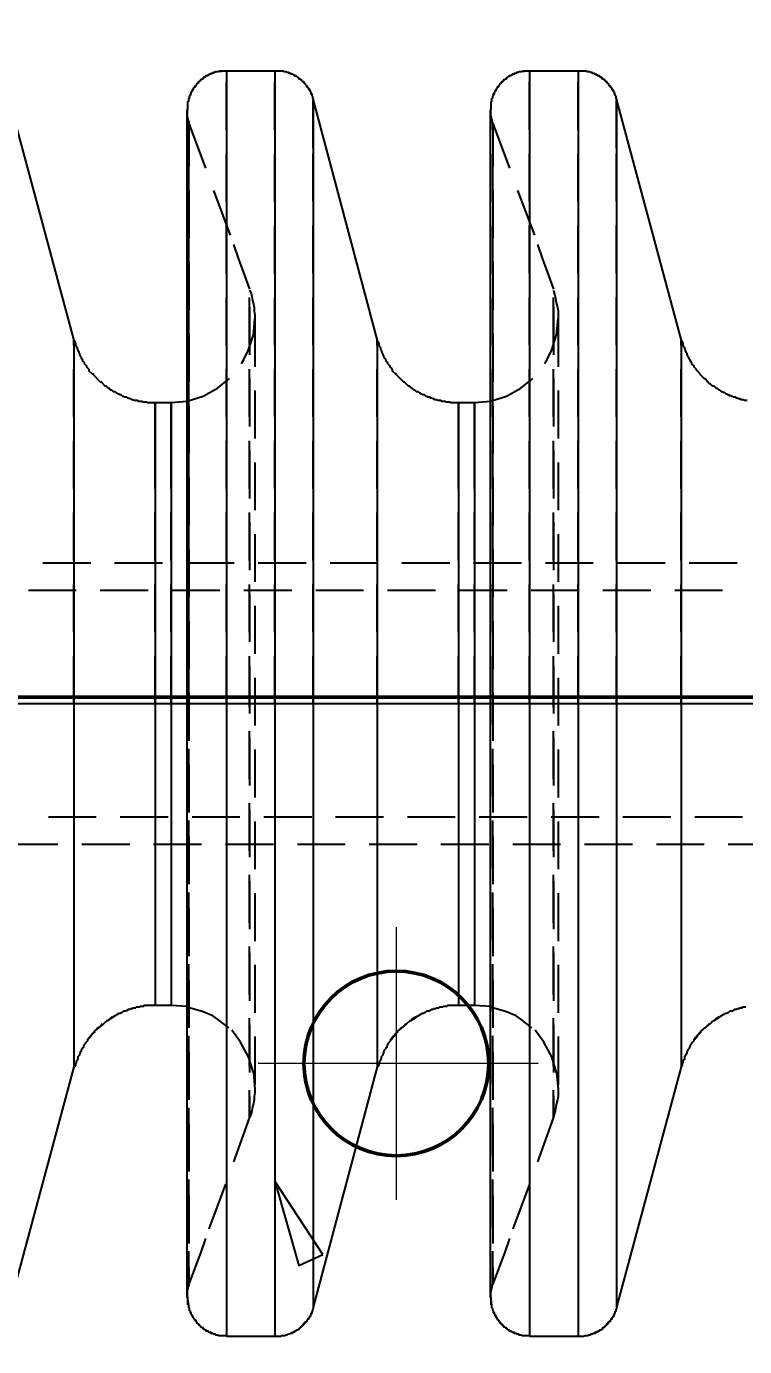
# Model space of a CAD drawing. Header units: inches. Extents: x 198356 to 209798, y -190593 to -183267.
# Drawn here: x 203910.9 to 203965.4, y -184401.5 to -184301.5 of the extents above; entities that cross this region are included whole.
import ezdxf

# ---------------------------------------------------------------- set-up
doc = ezdxf.new("R2010")
doc.units = ezdxf.units.IN
doc.header["$LTSCALE"] = 13
doc.linetypes.add('CENTERX2', pattern=[101.6, 63.5, -12.7, 12.7, -12.7])
doc.linetypes.add('点画线', pattern=[18, 12, -2, 2, -2])
doc.layers.add('1', color=4, linetype='Continuous')
for name, color, linetype, lineweight in [('2细实线', 3, 'Continuous', 20), ('中心线层', 1, '点画线', 18), ('标注、文本', 3, 'Continuous', 25), ('粗实线层', 7, 'Continuous', 35)]:
    doc.layers.add(name, color=color, linetype=linetype, lineweight=lineweight)
doc.styles.get("Standard").update_dxf_attribs({"font": 'gbenor.shx', "bigfont": 'gbcbig.shx'})
doc.dimstyles.new('英寸 1-10', dxfattribs={"dimscale": 14, "dimtxt": 3.5, "dimasz": 2, "dimexe": 1.5, "dimexo": 0.5, "dimgap": 0.5, "dimtad": 1, "dimtoh": 1, "dimdec": 0, "dimdsep": 46, "dimtxsty": 'Standard', "dimcen": 2.5, "dimclrd": 3, "dimclre": 3, "dimclrt": 3, "dimadec": 0, "dimazin": 2, "dimtfac": 1, "dimtdec": 0, "dimtmove": 0, "dimatfit": 2, "dimfxl": 1, "dimarcsym": 0})

# ---------------------------------------------------------------- blocks, each defined once
blk = doc.blocks.new('*D101')
at = {"layer": '2细实线', "color": 3, "linetype": 'ByBlock', "lineweight": -2}
for p, q in [((204482.46, -183812.81), (204702.34, -183812.81)), ((204681.34, -183854.81), (204681.34, -185990.8)), ((204332.46, -186032.8), (204702.34, -186032.8)), ((201100.83, -188826.91), (201100.83, -188994.78)), ((199830.83, -188846.49), (199830.83, -188994.78)), ((201072.83, -188973.78), (199858.83, -188973.78))]:
    blk.add_line(p, q, dxfattribs=at)
at = {"layer": '2细实线', "color": 3, "linetype": 'ByBlock'}
for points in [[(204674.34, -183854.81), (204688.34, -183854.81), (204681.34, -183812.81)], [(204674.34, -185990.8), (204688.34, -185990.8), (204681.34, -186032.8)], [(199858.83, -188969.12), (199858.83, -188978.45), (199830.83, -188973.78)], [(201072.83, -188969.12), (201072.83, -188978.45), (201100.83, -188973.78)]]:
    blk.add_solid(points, dxfattribs=at)
at = {"layer": 'Defpoints', "color": 0, "linetype": 'ByBlock'}
for p in [(204475.46, -183812.81), (204325.46, -186032.8), (204681.34, -186032.8), (201100.83, -188819.91), (199830.83, -188839.49), (199830.83, -188973.78)]:
    blk.add_point(p, dxfattribs=at)
at = {"layer": '2细实线', "color": 3, "linetype": 'ByBlock', "insert": (204636.06, -185152.31), "char_height": 73.5, "attachment_point": 5, "rotation": 90}
blk.add_mtext('2220 [87]', dxfattribs=at)
at = {"layer": '2细实线', "color": 3, "linetype": 'ByBlock', "insert": (200465.83, -188941.26), "char_height": 49, "attachment_point": 5}
blk.add_mtext('1270 [50]', dxfattribs=at)
blk = doc.blocks.new('A$C1E121E43')
at = {"layer": '1', "ltscale": 5}
for p, q in [((240.26, 121.31), (243.94, 121.31)), ((263.24, 121.31), (266.92, 121.31)), ((223.81, 119.07), (228.71, 100.87)), ((246.85, 119.07), (251.69, 100.87)), ((269.83, 119.07), (274.73, 100.87)), ((237.41, 117.32), (238.68, 113.93)), ((260.45, 117.32), (261.72, 113.93)), ((239.29, 112.24), (240.56, 108.85)), ((262.33, 112.24), (263.6, 108.85)), ((234.87, 96.15), (236.08, 96.15)), ((236.08, 96.15), (237.29, 96.27)), ((257.85, 96.15), (259.06, 96.15)), ((259.06, 96.15), (260.27, 96.27)), ((226.35, 84), (229.98, 84)), ((231.79, 84), (235.42, 84)), ((237.23, 84), (240.86, 84)), ((242.67, 84), (246.3, 84)), ((248.12, 84), (251.75, 84)), ((253.56, 84), (257.19, 84)), ((259, 84), (262.63, 84)), ((264.45, 84), (268.07, 84)), ((269.89, 84), (273.52, 84)), ((275.33, 84), (278.96, 84)), ((225.26, 81.94), (228.89, 81.94)), ((230.7, 81.94), (234.33, 81.94)), ((236.14, 81.94), (239.77, 81.94)), ((241.59, 81.94), (245.21, 81.94)), ((247.03, 81.94), (250.66, 81.94)), ((252.47, 81.94), (256.1, 81.94)), ((257.91, 81.94), (261.54, 81.94)), ((263.36, 81.94), (266.98, 81.94)), ((268.8, 81.94), (272.43, 81.94)), ((274.24, 81.94), (277.87, 81.94)), ((237.41, 73.29), (237.41, 76.92)), ((240.26, 73.29), (240.26, 76.92)), ((243.94, 73.29), (243.94, 76.92)), ((246.85, 73.29), (246.85, 76.92)), ((260.45, 73.29), (260.45, 76.92)), ((263.24, 73.29), (263.24, 76.92)), ((266.92, 73.29), (266.92, 76.92)), ((269.83, 73.29), (269.83, 76.92)), ((237.41, 71.72), (237.41, 73.29)), ((242.01, 73.05), (242.01, 73.29)), ((260.45, 71.72), (260.45, 73.29)), ((265.05, 73.05), (265.05, 73.29)), ((230.4, 64.71), (226.77, 64.71)), ((235.84, 64.71), (232.21, 64.71)), ((241.28, 64.71), (237.66, 64.71)), ((246.73, 64.71), (243.1, 64.71)), ((252.17, 64.71), (248.54, 64.71)), ((257.61, 64.71), (253.98, 64.71)), ((263.05, 64.71), (259.43, 64.71)), ((268.5, 64.71), (264.87, 64.71)), ((273.94, 64.71), (270.31, 64.71)), ((279.38, 64.71), (275.75, 64.71)), ((227.5, 62.65), (223.87, 62.65)), ((232.94, 62.65), (229.31, 62.65)), ((238.38, 62.65), (234.75, 62.65)), ((243.82, 62.65), (240.2, 62.65)), ((249.27, 62.65), (245.64, 62.65)), ((254.71, 62.65), (251.08, 62.65)), ((260.15, 62.65), (256.52, 62.65)), ((265.59, 62.65), (261.97, 62.65)), ((271.04, 62.65), (267.41, 62.65)), ((276.48, 62.65), (272.85, 62.65)), ((281.92, 62.65), (278.29, 62.65)), ((236.08, 50.43), (234.87, 50.43)), ((237.29, 50.37), (236.08, 50.43)), ((259.06, 50.43), (257.85, 50.43)), ((260.27, 50.37), (259.06, 50.43)), ((228.71, 45.78), (223.81, 27.58)), ((251.69, 45.78), (246.85, 27.58)), ((274.73, 45.78), (269.83, 27.58)), ((242.01, 41.97), (240.8, 38.58)), ((265.05, 41.97), (263.84, 38.58)), ((240.2, 36.89), (238.93, 33.5)), ((263.24, 36.89), (261.97, 33.5)), ((243.94, 25.34), (240.26, 25.34)), ((266.92, 25.34), (263.24, 25.34))]:
    blk.add_line(p, q, dxfattribs=at)
at = {"layer": '1', "color": 1, "linetype": 'CENTERX2', "lineweight": -3, "ltscale": 0.1}
blk.add_line((429.62, 73.32), (0, 73.32), dxfattribs=at)
at = {"layer": '1', "ltscale": 5}
for points in [[(237.29, 118.35), (237.35, 118.41), (237.35, 118.89), (237.35, 118.95), (237.41, 119.01), (237.41, 119.19), (237.47, 119.25), (237.47, 119.37), (237.53, 119.43), (237.53, 119.55), (237.6, 119.55), (237.6, 119.68), (237.66, 119.74), (237.66, 119.8), (237.72, 119.8), (237.72, 119.92), (237.78, 119.92), (237.78, 119.98), (237.84, 120.04), (237.84, 120.1), (237.9, 120.1), (237.9, 120.16), (237.96, 120.16), (237.96, 120.22), (238.02, 120.28), (238.02, 120.34), (238.08, 120.34), (238.14, 120.4), (238.14, 120.46), (238.2, 120.46), (238.2, 120.52), (238.26, 120.52), (238.32, 120.58), (238.32, 120.64), (238.38, 120.64), (238.44, 120.7), (238.5, 120.7), (238.5, 120.76), (238.56, 120.76), (238.56, 120.82), (238.62, 120.82), (238.68, 120.89), (238.74, 120.89), (238.74, 120.95), (238.87, 120.95), (238.87, 121.01), (238.93, 121.01), (238.99, 121.07), (239.11, 121.07), (239.11, 121.13), (239.23, 121.13), (239.29, 121.19), (239.41, 121.19), (239.47, 121.25), (239.65, 121.25), (240.14, 121.31), (240.26, 121.31)], [(240.26, 121.31), (240.26, 25.4), (240.26, 25.34)], [(243.94, 121.31), (244.49, 121.31), (244.55, 121.31), (244.61, 121.25), (244.79, 121.25), (244.85, 121.19), (244.97, 121.19), (245.03, 121.13), (245.15, 121.13), (245.15, 121.07), (245.28, 121.07), (245.34, 121.01), (245.4, 121.01), (245.4, 120.95), (245.52, 120.95), (245.52, 120.89), (245.58, 120.89), (245.64, 120.82), (245.7, 120.82), (245.7, 120.76), (245.76, 120.76), (245.76, 120.7), (245.82, 120.7), (245.88, 120.64), (245.94, 120.64), (245.94, 120.58), (246, 120.52), (246.06, 120.52), (246.06, 120.46), (246.12, 120.46), (246.12, 120.4), (246.18, 120.34), (246.24, 120.34), (246.24, 120.28), (246.3, 120.22), (246.3, 120.16), (246.36, 120.16), (246.36, 120.1), (246.42, 120.1), (246.42, 120.04), (246.48, 119.98), (246.48, 119.92), (246.55, 119.92), (246.55, 119.8), (246.61, 119.8), (246.61, 119.74), (246.67, 119.68), (246.67, 119.55), (246.73, 119.55), (246.73, 119.43), (246.79, 119.37), (246.79, 119.25), (246.85, 119.19), (246.85, 119.07)], [(243.94, 121.31), (243.94, 25.4), (243.94, 25.34)], [(260.27, 118.35), (260.33, 118.41), (260.33, 118.89), (260.33, 118.95), (260.39, 119.01), (260.39, 119.19), (260.45, 119.25), (260.45, 119.37), (260.51, 119.43), (260.51, 119.55), (260.57, 119.55), (260.57, 119.68), (260.64, 119.74), (260.64, 119.8), (260.7, 119.8), (260.7, 119.92), (260.76, 119.92), (260.76, 119.98), (260.82, 120.04), (260.82, 120.1), (260.88, 120.1), (260.88, 120.16), (260.94, 120.16), (260.94, 120.22), (261, 120.28), (261, 120.34), (261.06, 120.34), (261.12, 120.4), (261.12, 120.46), (261.18, 120.46), (261.18, 120.52), (261.24, 120.52), (261.3, 120.58), (261.3, 120.64), (261.36, 120.64), (261.42, 120.7), (261.48, 120.7), (261.48, 120.76), (261.54, 120.76), (261.54, 120.82), (261.6, 120.82), (261.66, 120.89), (261.72, 120.89), (261.72, 120.95), (261.84, 120.95), (261.84, 121.01), (261.91, 121.01), (261.97, 121.07), (262.09, 121.07), (262.09, 121.13), (262.21, 121.13), (262.27, 121.19), (262.39, 121.19), (262.45, 121.25), (262.63, 121.25), (263.11, 121.31), (263.24, 121.31)], [(263.24, 121.31), (263.24, 25.4), (263.24, 25.34)], [(266.92, 121.31), (267.47, 121.31), (267.53, 121.31), (267.59, 121.25), (267.77, 121.25), (267.83, 121.19), (267.95, 121.19), (268.01, 121.13), (268.13, 121.13), (268.13, 121.07), (268.25, 121.07), (268.32, 121.01), (268.38, 121.01), (268.38, 120.95), (268.5, 120.95), (268.5, 120.89), (268.56, 120.89), (268.62, 120.82), (268.68, 120.82), (268.68, 120.76), (268.74, 120.76), (268.74, 120.7), (268.8, 120.7), (268.86, 120.64), (268.92, 120.64), (268.92, 120.58), (268.98, 120.52), (269.04, 120.52), (269.04, 120.46), (269.1, 120.46), (269.1, 120.4), (269.16, 120.34), (269.22, 120.34), (269.22, 120.28), (269.28, 120.22), (269.28, 120.16), (269.34, 120.16), (269.34, 120.1), (269.4, 120.1), (269.4, 120.04), (269.46, 119.98), (269.46, 119.92), (269.52, 119.92), (269.52, 119.8), (269.59, 119.8), (269.59, 119.74), (269.65, 119.68), (269.65, 119.55), (269.71, 119.55), (269.71, 119.43), (269.77, 119.37), (269.77, 119.25), (269.83, 119.19), (269.83, 119.07)], [(266.92, 121.31), (266.92, 25.4), (266.92, 25.34)], [(240.26, 116.83), (240.26, 116.95), (240.26, 118.47), (240.26, 119.62), (240.26, 120.46)], [(243.94, 116.83), (243.94, 116.95), (243.94, 118.47), (243.94, 119.62), (243.94, 120.46)], [(263.24, 116.83), (263.24, 116.95), (263.24, 118.47), (263.24, 119.62), (263.24, 120.46)], [(266.92, 116.83), (266.92, 116.95), (266.92, 118.47), (266.92, 119.62), (266.92, 120.46)], [(237.29, 118.35), (237.29, 118.16), (237.29, 118.04), (237.29, 117.92), (237.29, 117.8), (237.35, 117.68), (237.35, 117.56), (237.41, 117.44), (237.41, 117.32)], [(240.26, 25.34), (240.26, 25.4), (239.77, 25.4), (239.71, 25.4), (239.65, 25.46), (239.47, 25.46), (239.41, 25.52), (239.29, 25.52), (239.23, 25.58), (239.11, 25.58), (239.11, 25.64), (238.99, 25.64), (238.93, 25.7), (238.87, 25.7), (238.87, 25.76), (238.74, 25.76), (238.74, 25.82), (238.68, 25.82), (238.62, 25.88), (238.56, 25.88), (238.56, 25.94), (238.5, 25.94), (238.5, 26), (238.44, 26), (238.38, 26.06), (238.32, 26.06), (238.32, 26.12), (238.26, 26.18), (238.2, 26.18), (238.2, 26.25), (238.14, 26.25), (238.14, 26.31), (238.08, 26.37), (238.02, 26.37), (238.02, 26.43), (237.96, 26.49), (237.96, 26.55), (237.9, 26.55), (237.9, 26.61), (237.84, 26.61), (237.84, 26.67), (237.78, 26.73), (237.78, 26.79), (237.72, 26.79), (237.72, 26.91), (237.66, 26.91), (237.66, 26.97), (237.6, 27.03), (237.6, 27.15), (237.53, 27.15), (237.53, 27.27), (237.47, 27.33), (237.47, 27.45), (237.41, 27.52), (237.41, 27.7), (237.35, 28.18), (237.35, 28.3), (237.29, 28.3), (237.29, 118.16), (237.29, 118.35)], [(246.85, 115.44), (246.85, 116.59), (246.85, 116.83), (246.85, 117.68), (246.85, 118.47), (246.85, 118.95), (246.85, 119.07)], [(246.85, 119.07), (246.85, 27.7), (246.85, 27.58)], [(260.27, 118.35), (260.27, 118.16), (260.27, 118.04), (260.27, 117.92), (260.33, 117.8), (260.33, 117.68), (260.39, 117.56), (260.39, 117.44), (260.45, 117.32)], [(263.24, 25.34), (263.24, 25.4), (262.75, 25.4), (262.69, 25.4), (262.63, 25.46), (262.45, 25.46), (262.39, 25.52), (262.27, 25.52), (262.21, 25.58), (262.09, 25.58), (262.09, 25.64), (261.97, 25.64), (261.91, 25.7), (261.84, 25.7), (261.84, 25.76), (261.72, 25.76), (261.72, 25.82), (261.66, 25.82), (261.6, 25.88), (261.54, 25.88), (261.54, 25.94), (261.48, 25.94), (261.48, 26), (261.42, 26), (261.36, 26.06), (261.3, 26.06), (261.3, 26.12), (261.24, 26.18), (261.18, 26.18), (261.18, 26.25), (261.12, 26.25), (261.12, 26.31), (261.06, 26.37), (261, 26.37), (261, 26.43), (260.94, 26.49), (260.94, 26.55), (260.88, 26.55), (260.88, 26.61), (260.82, 26.61), (260.82, 26.67), (260.76, 26.73), (260.76, 26.79), (260.7, 26.79), (260.7, 26.91), (260.64, 26.91), (260.64, 26.97), (260.57, 27.03), (260.57, 27.15), (260.51, 27.15), (260.51, 27.27), (260.45, 27.33), (260.45, 27.45), (260.39, 27.52), (260.39, 27.7), (260.33, 28.18), (260.33, 28.3), (260.27, 28.3), (260.27, 118.16), (260.27, 118.35)], [(269.83, 115.44), (269.83, 116.59), (269.83, 116.83), (269.83, 117.68), (269.83, 118.47), (269.83, 118.95), (269.83, 119.07)], [(269.83, 119.07), (269.83, 27.7), (269.83, 27.58)], [(237.41, 116.83), (237.41, 116.95), (237.41, 117.26), (237.41, 116.95), (237.41, 116.29), (237.41, 115.38), (237.41, 114.11), (237.41, 114.05)], [(260.45, 116.83), (260.45, 116.95), (260.45, 117.26), (260.45, 116.95), (260.45, 116.29), (260.45, 115.38), (260.45, 114.11), (260.45, 114.05)], [(237.41, 111.39), (237.41, 112.6), (237.41, 114.11), (237.41, 115.02)], [(240.26, 111.39), (240.26, 113.14), (240.26, 115.02)], [(243.94, 111.39), (243.94, 113.14), (243.94, 115.02)], [(246.85, 111.39), (246.85, 111.63), (246.85, 113.57), (246.85, 115.02)], [(260.45, 111.39), (260.45, 112.6), (260.45, 114.11), (260.45, 115.02)], [(263.24, 111.39), (263.24, 113.14), (263.24, 115.02)], [(266.92, 111.39), (266.92, 113.14), (266.92, 115.02)], [(269.83, 111.39), (269.83, 111.63), (269.83, 113.57), (269.83, 115.02)], [(237.41, 112.24), (237.41, 110.79), (237.41, 108.67), (237.41, 108.61)], [(260.45, 112.24), (260.45, 110.79), (260.45, 108.67), (260.45, 108.61)], [(237.41, 105.95), (237.41, 106.31), (237.41, 108.67), (237.41, 109.58)], [(240.26, 105.95), (240.26, 108.31), (240.26, 109.58)], [(243.94, 105.95), (243.94, 108.31), (243.94, 109.58)], [(246.85, 105.95), (246.85, 106.98), (246.85, 109.46), (246.85, 109.58)], [(260.45, 105.95), (260.45, 106.31), (260.45, 108.67), (260.45, 109.58)], [(263.24, 105.95), (263.24, 108.31), (263.24, 109.58)], [(266.92, 105.95), (266.92, 108.31), (266.92, 109.58)], [(269.83, 105.95), (269.83, 106.98), (269.83, 109.46), (269.83, 109.58)], [(240.8, 108.13), (241.16, 107.1), (242.01, 104.74)], [(263.84, 108.13), (264.2, 107.1), (265.05, 104.74)], [(237.41, 106.79), (237.41, 106.31), (237.41, 103.77), (237.41, 103.17)], [(260.45, 106.79), (260.45, 106.31), (260.45, 103.77), (260.45, 103.17)], [(237.41, 100.51), (237.41, 100.93), (237.41, 103.77), (237.41, 104.13)], [(240.26, 100.51), (240.26, 102.5), (240.26, 104.13)], [(242.01, 104.68), (242.13, 104.44), (242.19, 104.19), (242.25, 103.89), (242.31, 103.65), (242.37, 103.35), (242.37, 103.11), (242.43, 102.8), (242.43, 102.5)], [(242.01, 100.51), (242.01, 101.23), (242.01, 102.56), (242.01, 103.53), (242.01, 104.13)], [(243.94, 100.51), (243.94, 102.5), (243.94, 104.13)], [(246.85, 100.51), (246.85, 101.41), (246.85, 104.13)], [(260.45, 100.51), (260.45, 100.93), (260.45, 103.77), (260.45, 104.13)], [(263.24, 100.51), (263.24, 102.5), (263.24, 104.13)], [(265.05, 104.68), (265.11, 104.44), (265.17, 104.19), (265.23, 103.89), (265.29, 103.65), (265.35, 103.35), (265.41, 103.11), (265.41, 102.8), (265.41, 102.5)], [(265.05, 100.51), (265.05, 101.23), (265.05, 102.56), (265.05, 103.53), (265.05, 104.13)], [(266.92, 100.51), (266.92, 102.5), (266.92, 104.13)], [(269.83, 100.51), (269.83, 101.41), (269.83, 104.13)], [(242.01, 103.41), (242.01, 103.05), (242.01, 101.9), (242.01, 100.51), (242.01, 99.78)], [(265.05, 103.41), (265.05, 103.05), (265.05, 101.9), (265.05, 100.51), (265.05, 99.78)], [(241.4, 99.11), (241.59, 99.42), (241.95, 100.14), (242.31, 101.29), (242.43, 102.5)], [(242.43, 102.5), (242.43, 102.38), (242.43, 101.9), (242.43, 101.11), (242.43, 100.02), (242.43, 98.87)], [(264.38, 99.11), (264.57, 99.42), (264.93, 100.14), (265.29, 101.29), (265.41, 102.5)], [(265.41, 102.5), (265.41, 102.38), (265.41, 101.9), (265.41, 101.11), (265.41, 100.02), (265.41, 98.87)], [(237.41, 101.35), (237.41, 100.93), (237.41, 97.97), (237.41, 97.72)], [(260.45, 101.35), (260.45, 100.93), (260.45, 97.97), (260.45, 97.72)], [(228.71, 100.51), (228.71, 100.81), (228.71, 100.87)], [(228.71, 100.87), (228.77, 100.81), (228.77, 100.75), (228.83, 100.69), (228.83, 100.51), (228.89, 100.45), (228.89, 100.38), (228.95, 100.32), (228.95, 100.2), (229.01, 100.14), (229.01, 100.08), (229.07, 100.02), (229.07, 99.96), (229.13, 99.84), (229.13, 99.78), (229.19, 99.72), (229.19, 99.66), (229.25, 99.6), (229.25, 99.54), (229.31, 99.48), (229.37, 99.36), (229.37, 99.3), (229.49, 99.18), (229.49, 99.11), (229.67, 98.93), (229.67, 98.87), (229.85, 98.69), (229.85, 98.57), (230.1, 98.33), (230.16, 98.33), (230.16, 98.27), (230.64, 97.78), (230.7, 97.72), (230.76, 97.72), (231.06, 97.42), (231.12, 97.42), (231.31, 97.24), (231.37, 97.24), (231.49, 97.12), (231.55, 97.12), (231.61, 97.06), (231.67, 97), (231.79, 97), (231.91, 96.88), (231.97, 96.88), (232.03, 96.82), (232.09, 96.82), (232.15, 96.76), (232.27, 96.76), (232.39, 96.64), (232.46, 96.64), (232.52, 96.58), (232.7, 96.58), (232.76, 96.51), (232.82, 96.51), (232.94, 96.45), (233, 96.45), (233.06, 96.39), (233.18, 96.39), (233.3, 96.33), (233.48, 96.33), (233.6, 96.27), (233.85, 96.27), (233.91, 96.21), (234.21, 96.21), (234.27, 96.15), (234.87, 96.15)], [(228.71, 100.87), (228.71, 46.02), (228.71, 45.78)], [(251.69, 100.51), (251.69, 100.81), (251.69, 100.87)], [(251.69, 100.87), (251.75, 100.81), (251.75, 100.75), (251.81, 100.69), (251.81, 100.51), (251.87, 100.45), (251.87, 100.38), (251.93, 100.32), (251.93, 100.2), (251.99, 100.14), (251.99, 100.08), (252.05, 100.02), (252.05, 99.96), (252.11, 99.84), (252.11, 99.78), (252.17, 99.72), (252.17, 99.66), (252.23, 99.6), (252.23, 99.54), (252.29, 99.48), (252.35, 99.36), (252.35, 99.3), (252.47, 99.18), (252.47, 99.11), (252.65, 98.93), (252.65, 98.87), (252.71, 98.81), (252.77, 98.75), (252.83, 98.69), (252.83, 98.57), (253.08, 98.33), (253.14, 98.33), (253.14, 98.27), (253.32, 98.09), (253.38, 98.03), (253.68, 97.72), (253.74, 97.72), (254.04, 97.42), (254.1, 97.42), (254.23, 97.3), (254.29, 97.24), (254.35, 97.24), (254.47, 97.12), (254.53, 97.12), (254.65, 97), (254.77, 97), (254.83, 96.94), (254.89, 96.88), (254.95, 96.88), (255.01, 96.82), (255.07, 96.82), (255.13, 96.76), (255.25, 96.76), (255.37, 96.64), (255.43, 96.64), (255.5, 96.58), (255.68, 96.58), (255.74, 96.51), (255.8, 96.51), (255.92, 96.45), (255.98, 96.45), (256.04, 96.39), (256.16, 96.39), (256.28, 96.33), (256.46, 96.33), (256.58, 96.27), (256.83, 96.27), (256.89, 96.21), (257.19, 96.21), (257.25, 96.15), (257.85, 96.15)], [(251.69, 100.87), (251.69, 46.02), (251.69, 45.78)], [(274.73, 100.51), (274.73, 100.81), (274.73, 100.87)], [(274.73, 100.87), (274.79, 100.81), (274.79, 100.75), (274.85, 100.69), (274.85, 100.51), (274.91, 100.45), (274.91, 100.38), (274.97, 100.32), (274.97, 100.26), (275.03, 100.14), (275.03, 100.08), (275.09, 100.02), (275.09, 99.96), (275.15, 99.9), (275.15, 99.78), (275.21, 99.72), (275.21, 99.66), (275.27, 99.6), (275.27, 99.54), (275.39, 99.42), (275.39, 99.36), (275.45, 99.24), (275.51, 99.18), (275.51, 99.11), (275.57, 99.05), (275.69, 98.93), (275.69, 98.87), (275.87, 98.69), (275.87, 98.63), (276.12, 98.39), (276.12, 98.33), (276.48, 97.97), (276.54, 97.97), (276.72, 97.78), (276.72, 97.72), (276.84, 97.6), (276.9, 97.6), (277.02, 97.48), (277.14, 97.42), (277.2, 97.42), (277.39, 97.24), (277.45, 97.24), (277.57, 97.12), (277.63, 97.12), (277.75, 97), (277.81, 97), (277.93, 96.94), (277.99, 96.94), (278.11, 96.82), (278.17, 96.82), (278.23, 96.76), (278.29, 96.76), (278.41, 96.7), (278.47, 96.7), (278.54, 96.64), (278.6, 96.64), (278.66, 96.58), (278.84, 96.58), (278.9, 96.51), (278.96, 96.51), (279.08, 96.45), (279.2, 96.45), (279.26, 96.39), (279.44, 96.39), (279.5, 96.33), (279.74, 96.33)], [(274.73, 100.87), (274.73, 46.02), (274.73, 45.78)], [(228.71, 95.06), (228.71, 95.85), (228.71, 97.42), (228.71, 98.69)], [(237.41, 95.06), (237.41, 97.97), (237.41, 98.69)], [(240.26, 95.06), (240.26, 95.91), (240.26, 98.69)], [(242.01, 95.06), (242.01, 95.79), (242.01, 97.84), (242.01, 98.69)], [(243.94, 95.06), (243.94, 95.91), (243.94, 98.69)], [(246.85, 95.06), (246.85, 95.12), (246.85, 98.33), (246.85, 98.69)], [(251.69, 95.06), (251.69, 95.85), (251.69, 97.42), (251.69, 98.69)], [(260.45, 95.06), (260.45, 97.97), (260.45, 98.69)], [(263.24, 95.06), (263.24, 95.91), (263.24, 98.69)], [(265.05, 95.06), (265.05, 95.79), (265.05, 97.84), (265.05, 98.69)], [(266.92, 95.06), (266.92, 95.91), (266.92, 98.69)], [(269.83, 95.06), (269.83, 95.12), (269.83, 98.33), (269.83, 98.69)], [(274.73, 95.06), (274.73, 95.85), (274.73, 97.42), (274.73, 98.69)], [(237.29, 96.27), (238.5, 96.64), (239.59, 97.24), (240.5, 97.97)], [(242.01, 97.97), (242.01, 96.88), (242.01, 94.64), (242.01, 94.34)], [(260.27, 96.27), (261.48, 96.64), (262.57, 97.24), (263.48, 97.97)], [(265.05, 97.97), (265.05, 96.88), (265.05, 94.64), (265.05, 94.34)], [(234.87, 89.62), (234.87, 90.16), (234.87, 91.92), (234.87, 93.25), (234.87, 93.37), (234.87, 94.52), (234.87, 95.37), (234.87, 95.91), (234.87, 96.15)], [(234.87, 96.15), (234.87, 50.56), (234.87, 50.43)], [(236.08, 95.37), (236.08, 95.91), (236.08, 96.15)], [(236.08, 96.15), (236.08, 50.56), (236.08, 50.43)], [(242.43, 97.06), (242.43, 96.94), (242.43, 95), (242.43, 93.43)], [(257.85, 89.62), (257.85, 90.16), (257.85, 91.92), (257.85, 93.25), (257.85, 93.37), (257.85, 94.52), (257.85, 95.37), (257.85, 95.91), (257.85, 96.15)], [(257.85, 96.15), (257.85, 50.56), (257.85, 50.43)], [(259.06, 89.62), (259.06, 90.16), (259.06, 91.92), (259.06, 93.25), (259.06, 93.37), (259.06, 94.52), (259.06, 95.37), (259.06, 95.91), (259.06, 96.15)], [(259.06, 96.15), (259.06, 50.56), (259.06, 50.43)], [(265.41, 97.06), (265.41, 96.94), (265.41, 95), (265.41, 93.43)], [(236.08, 89.62), (236.08, 90.16), (236.08, 91.92), (236.08, 93.25), (236.08, 93.37), (236.08, 94.52), (236.08, 95.37)], [(237.41, 95.91), (237.41, 94.76), (237.41, 92.28)], [(260.45, 95.91), (260.45, 94.76), (260.45, 92.28)], [(228.71, 89.62), (228.71, 89.74), (228.71, 92.04), (228.71, 93.25)], [(237.41, 89.62), (237.41, 91.43), (237.41, 93.25)], [(240.26, 89.62), (240.26, 92.34), (240.26, 93.25)], [(242.01, 89.62), (242.01, 91.01), (242.01, 93.25)], [(243.94, 89.62), (243.94, 92.34), (243.94, 93.25)], [(246.85, 89.62), (246.85, 91.74), (246.85, 93.25)], [(251.69, 89.62), (251.69, 89.74), (251.69, 92.04), (251.69, 93.25)], [(260.45, 89.62), (260.45, 91.43), (260.45, 93.25)], [(263.24, 89.62), (263.24, 92.34), (263.24, 93.25)], [(265.05, 89.62), (265.05, 91.01), (265.05, 93.25)], [(266.92, 89.62), (266.92, 92.34), (266.92, 93.25)], [(269.83, 89.62), (269.83, 91.74), (269.83, 93.25)], [(274.73, 89.62), (274.73, 89.74), (274.73, 92.04), (274.73, 93.25)], [(242.01, 92.52), (242.01, 92.28), (242.01, 89.68), (242.01, 88.89)], [(265.05, 92.52), (265.05, 92.28), (265.05, 89.68), (265.05, 88.89)], [(242.43, 91.62), (242.43, 90.47), (242.43, 87.99)], [(265.41, 91.62), (265.41, 90.47), (265.41, 87.99)], [(237.41, 90.47), (237.41, 87.99), (237.41, 86.84)], [(260.45, 90.47), (260.45, 87.99), (260.45, 86.84)], [(228.71, 84.18), (228.71, 84.72), (228.71, 87.32), (228.71, 87.81)], [(234.87, 84.18), (234.87, 86.11), (234.87, 87.81)], [(236.08, 84.18), (236.08, 86.11), (236.08, 87.81)], [(237.41, 84.18), (237.41, 84.42), (237.41, 87.81)], [(240.26, 84.18), (240.26, 84.96), (240.26, 87.81)], [(242.01, 84.18), (242.01, 85.51), (242.01, 87.81)], [(242.01, 87.08), (242.01, 86.96), (242.01, 84.06), (242.01, 83.45)], [(243.94, 84.18), (243.94, 84.96), (243.94, 87.81)], [(246.85, 84.18), (246.85, 84.54), (246.85, 87.81)], [(251.69, 84.18), (251.69, 84.72), (251.69, 87.32), (251.69, 87.81)], [(257.85, 84.18), (257.85, 86.11), (257.85, 87.81)], [(259.06, 84.18), (259.06, 86.11), (259.06, 87.81)], [(260.45, 84.18), (260.45, 84.42), (260.45, 87.81)], [(263.24, 84.18), (263.24, 84.96), (263.24, 87.81)], [(265.05, 84.18), (265.05, 85.51), (265.05, 87.81)], [(265.05, 87.08), (265.05, 86.96), (265.05, 84.06), (265.05, 83.45)], [(266.92, 84.18), (266.92, 84.96), (266.92, 87.81)], [(269.83, 84.18), (269.83, 84.54), (269.83, 87.81)], [(274.73, 84.18), (274.73, 84.72), (274.73, 87.32), (274.73, 87.81)], [(242.43, 86.17), (242.43, 85.21), (242.43, 82.55)], [(265.41, 86.17), (265.41, 85.21), (265.41, 82.55)], [(237.41, 85.02), (237.41, 84.42), (237.41, 81.4)], [(260.45, 85.02), (260.45, 84.42), (260.45, 81.4)], [(228.71, 78.74), (228.71, 79.16), (228.71, 82), (228.71, 82.36)], [(234.87, 78.74), (234.87, 81.28), (234.87, 82.36)], [(236.08, 78.74), (236.08, 81.28), (236.08, 82.36)], [(237.41, 78.74), (237.41, 80.73), (237.41, 82.36)], [(240.26, 78.74), (240.26, 81.09), (240.26, 82.36)], [(242.01, 78.74), (242.01, 79.52), (242.01, 82.36)], [(243.94, 78.74), (243.94, 81.09), (243.94, 82.36)], [(246.85, 78.74), (246.85, 80.85), (246.85, 82.36)], [(251.69, 78.74), (251.69, 79.16), (251.69, 82), (251.69, 82.36)], [(257.85, 78.74), (257.85, 81.28), (257.85, 82.36)], [(259.06, 78.74), (259.06, 81.28), (259.06, 82.36)], [(260.45, 78.74), (260.45, 80.73), (260.45, 82.36)], [(263.24, 78.74), (263.24, 81.09), (263.24, 82.36)], [(265.05, 78.74), (265.05, 79.52), (265.05, 82.36)], [(266.92, 78.74), (266.92, 81.09), (266.92, 82.36)], [(269.83, 78.74), (269.83, 80.85), (269.83, 82.36)], [(274.73, 78.74), (274.73, 79.16), (274.73, 82), (274.73, 82.36)], [(242.01, 81.64), (242.01, 81.09), (242.01, 78.01)], [(265.05, 81.64), (265.05, 81.09), (265.05, 78.01)], [(242.43, 80.73), (242.43, 79.4), (242.43, 77.1)], [(265.41, 80.73), (265.41, 79.4), (265.41, 77.1)], [(237.41, 79.58), (237.41, 77.04), (237.41, 75.95)], [(260.45, 79.58), (260.45, 77.04), (260.45, 75.95)], [(228.71, 73.29), (228.71, 76.26), (228.71, 76.92)], [(234.87, 73.29), (234.87, 76.01), (234.87, 76.92)], [(236.08, 73.29), (236.08, 76.01), (236.08, 76.92)], [(242.01, 73.29), (242.01, 76.44), (242.01, 76.92)], [(242.01, 76.2), (242.01, 74.87), (242.01, 72.57)], [(251.69, 73.29), (251.69, 76.26), (251.69, 76.92)], [(257.85, 73.29), (257.85, 76.01), (257.85, 76.92)], [(259.06, 73.29), (259.06, 76.01), (259.06, 76.92)], [(265.05, 73.29), (265.05, 76.44), (265.05, 76.92)], [(265.05, 76.2), (265.05, 74.87), (265.05, 72.57)], [(274.73, 73.29), (274.73, 76.26), (274.73, 76.92)], [(242.43, 75.29), (242.43, 73.29), (242.43, 71.66)], [(265.41, 75.29), (265.41, 73.29), (265.41, 71.66)], [(237.41, 74.14), (237.41, 73.29), (237.41, 70.51)], [(260.45, 74.14), (260.45, 73.29), (260.45, 70.51)], [(242.01, 67.61), (242.01, 70.21), (242.01, 71.24)], [(265.05, 67.61), (265.05, 70.21), (265.05, 71.24)], [(242.01, 70.75), (242.01, 68.64), (242.01, 67.12)], [(265.05, 70.75), (265.05, 68.64), (265.05, 67.12)], [(237.41, 66.28), (237.41, 69.6), (237.41, 69.91)], [(242.43, 69.85), (242.43, 67.25), (242.43, 66.22)], [(260.45, 66.28), (260.45, 69.6), (260.45, 69.91)], [(265.41, 69.85), (265.41, 67.25), (265.41, 66.22)], [(237.41, 68.7), (237.41, 65.92), (237.41, 65.07)], [(260.45, 68.7), (260.45, 65.92), (260.45, 65.07)], [(242.01, 62.17), (242.01, 64.1), (242.01, 65.79)], [(242.01, 65.31), (242.01, 62.59), (242.01, 61.68)], [(265.05, 62.17), (265.05, 64.1), (265.05, 65.79)], [(265.05, 65.31), (265.05, 62.59), (265.05, 61.68)], [(237.41, 60.84), (237.41, 62.23), (237.41, 64.46)], [(242.43, 64.4), (242.43, 64.28), (242.43, 61.44), (242.43, 60.78)], [(260.45, 60.84), (260.45, 62.23), (260.45, 64.46)], [(265.41, 64.4), (265.41, 64.28), (265.41, 61.44), (265.41, 60.78)], [(237.41, 63.25), (237.41, 62.23), (237.41, 59.63)], [(260.45, 63.25), (260.45, 62.23), (260.45, 59.63)], [(242.01, 56.72), (242.01, 58.3), (242.01, 60.35)], [(265.05, 56.72), (265.05, 58.3), (265.05, 60.35)], [(242.01, 59.87), (242.01, 59.69), (242.01, 56.97), (242.01, 56.24)], [(265.05, 59.87), (265.05, 59.69), (265.05, 56.97), (265.05, 56.24)], [(237.41, 55.39), (237.41, 58.66), (237.41, 59.02)], [(242.43, 58.96), (242.43, 58.72), (242.43, 56.18), (242.43, 55.33)], [(260.45, 55.39), (260.45, 58.66), (260.45, 59.02)], [(265.41, 58.96), (265.41, 58.72), (265.41, 56.18), (265.41, 55.33)], [(237.41, 57.81), (237.41, 55.21), (237.41, 54.18)], [(260.45, 57.81), (260.45, 55.21), (260.45, 54.18)], [(242.01, 51.28), (242.01, 53.16), (242.01, 54.91)], [(242.01, 54.43), (242.01, 54.37), (242.01, 52.01), (242.01, 50.8)], [(265.05, 51.28), (265.05, 53.16), (265.05, 54.91)], [(265.05, 54.43), (265.05, 54.37), (265.05, 52.01), (265.05, 50.8)], [(237.41, 49.95), (237.41, 51.89), (237.41, 53.58)], [(242.43, 53.52), (242.43, 51.64), (242.43, 49.89)], [(260.45, 49.95), (260.45, 51.89), (260.45, 53.58)], [(265.41, 53.52), (265.41, 51.64), (265.41, 49.89)], [(237.41, 52.37), (237.41, 51.89), (237.41, 48.74)], [(260.45, 52.37), (260.45, 51.89), (260.45, 48.74)], [(234.87, 50.43), (234.03, 50.43), (233.97, 50.37), (233.72, 50.37), (233.66, 50.31), (233.42, 50.31), (233.36, 50.25), (233.18, 50.25), (233.12, 50.19), (233, 50.19), (232.94, 50.13), (232.82, 50.13), (232.76, 50.07), (232.7, 50.07), (232.64, 50.01), (232.46, 50.01), (232.33, 49.89), (232.27, 49.89), (232.21, 49.83), (232.09, 49.83), (232.03, 49.77), (231.97, 49.77), (231.25, 49.29), (231.19, 49.29), (230.94, 49.04), (230.34, 48.56), (230.28, 48.5), (229.73, 47.83), (229.73, 47.77), (229.55, 47.59), (229.55, 47.53), (229.49, 47.47), (229.43, 47.35), (229.43, 47.29), (229.37, 47.23), (229.37, 47.17), (229.25, 47.05), (229.25, 46.99), (229.19, 46.93), (229.19, 46.81), (229.13, 46.75), (229.13, 46.68), (229.01, 46.56), (229.01, 46.38), (228.95, 46.32), (228.95, 46.26), (228.89, 46.2), (228.89, 46.08), (228.83, 46.02), (228.83, 45.9), (228.77, 45.84), (228.77, 45.78)], [(240.44, 48.74), (239.59, 49.41), (239.23, 49.65), (238.5, 49.95), (237.29, 50.31), (237.29, 50.37)], [(257.85, 50.43), (257.01, 50.43), (256.95, 50.37), (256.7, 50.37), (256.64, 50.31), (256.4, 50.31), (256.34, 50.25), (256.16, 50.25), (256.1, 50.19), (255.98, 50.19), (255.92, 50.13), (255.8, 50.13), (255.74, 50.07), (255.68, 50.07), (255.62, 50.01), (255.43, 50.01), (255.31, 49.89), (255.25, 49.89), (255.19, 49.83), (255.07, 49.83), (255.01, 49.77), (254.95, 49.77), (254.23, 49.29), (254.16, 49.29), (253.92, 49.04), (253.32, 48.56), (253.26, 48.5), (252.71, 47.83), (252.71, 47.77), (252.53, 47.59), (252.53, 47.53), (252.47, 47.47), (252.41, 47.35), (252.41, 47.29), (252.35, 47.23), (252.35, 47.17), (252.23, 47.05), (252.23, 46.99), (252.17, 46.93), (252.17, 46.81), (252.11, 46.75), (252.11, 46.68), (251.99, 46.56), (251.99, 46.38), (251.93, 46.32), (251.93, 46.26), (251.87, 46.2), (251.87, 46.08), (251.81, 46.02), (251.81, 45.9), (251.75, 45.84), (251.75, 45.78)], [(263.42, 48.74), (262.57, 49.41), (262.21, 49.65), (261.48, 49.95), (260.27, 50.31), (260.27, 50.37)], [(279.62, 50.31), (279.38, 50.31), (279.32, 50.25), (279.14, 50.25), (279.08, 50.19), (278.96, 50.19), (278.9, 50.13), (278.78, 50.13), (278.72, 50.07), (278.66, 50.07), (278.6, 50.01), (278.41, 50.01), (278.29, 49.89), (278.23, 49.89), (278.17, 49.83), (278.05, 49.83), (277.99, 49.77), (277.93, 49.77), (277.2, 49.29), (277.14, 49.29), (277.08, 49.22), (277.02, 49.16), (276.9, 49.04), (276.3, 48.56), (276.24, 48.5), (275.69, 47.83), (275.69, 47.77), (275.51, 47.59), (275.51, 47.53), (275.45, 47.47), (275.39, 47.35), (275.39, 47.29), (275.33, 47.23), (275.33, 47.17), (275.21, 47.05), (275.21, 46.99), (275.15, 46.93), (275.15, 46.81), (275.09, 46.75), (275.09, 46.68), (274.97, 46.56), (274.97, 46.38), (274.91, 46.32), (274.91, 46.26), (274.85, 46.2), (274.85, 46.08), (274.79, 46.02), (274.79, 45.9), (274.73, 45.84)], [(242.01, 45.84), (242.01, 46.99), (242.01, 48.8), (242.01, 49.47)], [(265.05, 45.84), (265.05, 46.99), (265.05, 48.8), (265.05, 49.47)], [(237.41, 44.51), (237.41, 45.72), (237.41, 48.14)], [(242.31, 45.35), (241.95, 46.56), (241.34, 47.65), (240.68, 48.56)], [(242.01, 48.98), (242.01, 47.83), (242.01, 46.14), (242.01, 45.35)], [(242.43, 48.08), (242.43, 48.02), (242.43, 46.62), (242.43, 45.54), (242.43, 44.75), (242.43, 44.45)], [(260.45, 44.51), (260.45, 45.72), (260.45, 48.14)], [(265.29, 45.35), (264.93, 46.56), (264.32, 47.65), (263.66, 48.56)], [(265.05, 48.98), (265.05, 47.83), (265.05, 46.14), (265.05, 45.35)], [(265.41, 48.08), (265.41, 48.02), (265.41, 46.62), (265.41, 45.54), (265.41, 44.75), (265.41, 44.45)], [(237.41, 46.93), (237.41, 45.72), (237.41, 43.3)], [(260.45, 46.93), (260.45, 45.72), (260.45, 43.3)], [(242.31, 45.35), (242.43, 44.08), (242.43, 43.84), (242.37, 43.54), (242.37, 43.3), (242.31, 43), (242.25, 42.75), (242.19, 42.45), (242.13, 42.21), (242.01, 41.97)], [(265.29, 45.35), (265.41, 44.08), (265.41, 43.84), (265.41, 43.54), (265.35, 43.3), (265.29, 43), (265.23, 42.75), (265.17, 42.45), (265.11, 42.21), (265.05, 41.97)], [(242.01, 43.54), (242.01, 42.75), (242.01, 42.21), (242.01, 41.97), (242.01, 42.03), (242.01, 42.39), (242.01, 43.12), (242.01, 44.02)], [(265.05, 43.54), (265.05, 42.75), (265.05, 42.21), (265.05, 41.97), (265.05, 42.03), (265.05, 42.39), (265.05, 43.12), (265.05, 44.02)], [(237.41, 39.07), (237.41, 40.34), (237.41, 42.69)], [(260.45, 39.07), (260.45, 40.34), (260.45, 42.69)], [(237.41, 41.48), (237.41, 40.34), (237.41, 37.98), (237.41, 37.86)], [(260.45, 41.48), (260.45, 40.34), (260.45, 37.98), (260.45, 37.86)], [(237.41, 33.62), (237.41, 34.05), (237.41, 35.86), (237.41, 37.25)], [(260.45, 33.62), (260.45, 34.05), (260.45, 35.86), (260.45, 37.25)], [(237.41, 36.04), (237.41, 35.86), (237.41, 34.05), (237.41, 32.53), (237.41, 32.41)], [(260.45, 36.04), (260.45, 35.86), (260.45, 34.05), (260.45, 32.53), (260.45, 32.41)], [(238.68, 32.78), (238.32, 31.75), (237.41, 29.33)], [(261.72, 32.78), (261.36, 31.75), (260.45, 29.33)], [(237.41, 30.6), (237.41, 30.36), (237.41, 29.69), (237.41, 29.39), (237.41, 29.69), (237.41, 30.36), (237.41, 31.26), (237.41, 31.81)], [(260.45, 30.6), (260.45, 30.36), (260.45, 29.69), (260.45, 29.39), (260.45, 29.69), (260.45, 30.36), (260.45, 31.26), (260.45, 31.81)], [(237.41, 29.33), (237.41, 29.21), (237.35, 29.09), (237.35, 28.97), (237.29, 28.85), (237.29, 28.72), (237.29, 28.6), (237.29, 28.48), (237.29, 28.3)], [(260.45, 29.33), (260.39, 29.21), (260.39, 29.09), (260.33, 28.97), (260.33, 28.85), (260.27, 28.72), (260.27, 28.6), (260.27, 28.48), (260.27, 28.3)], [(246.85, 27.58), (246.85, 27.45), (246.79, 27.39), (246.79, 27.27), (246.73, 27.21), (246.73, 27.09), (246.67, 27.09), (246.67, 26.97), (246.61, 26.97), (246.61, 26.85), (246.55, 26.85), (246.55, 26.79), (246.48, 26.73), (246.48, 26.67), (246.42, 26.67), (246.42, 26.61), (246.36, 26.55), (246.36, 26.49), (246.3, 26.49), (246.3, 26.43), (246.24, 26.43), (245.94, 26.06), (245.88, 26.06), (245.88, 26), (245.82, 26), (245.76, 25.94), (245.76, 25.88), (245.7, 25.88), (245.64, 25.82), (245.58, 25.82), (245.52, 25.76), (245.46, 25.76), (245.46, 25.7), (245.34, 25.7), (245.34, 25.64), (245.21, 25.64), (245.21, 25.58), (245.09, 25.58), (245.03, 25.52), (244.91, 25.52), (244.85, 25.46), (244.73, 25.46), (244.67, 25.4), (244.43, 25.4), (244.37, 25.34), (243.94, 25.34)], [(269.83, 27.58), (269.83, 27.45), (269.77, 27.39), (269.77, 27.27), (269.71, 27.21), (269.71, 27.09), (269.65, 27.09), (269.65, 26.97), (269.59, 26.97), (269.59, 26.85), (269.52, 26.85), (269.52, 26.79), (269.46, 26.73), (269.46, 26.67), (269.4, 26.67), (269.4, 26.61), (269.34, 26.55), (269.34, 26.49), (269.28, 26.49), (269.28, 26.43), (269.22, 26.43), (268.92, 26.06), (268.86, 26.06), (268.86, 26), (268.8, 26), (268.74, 25.94), (268.74, 25.88), (268.68, 25.88), (268.62, 25.82), (268.56, 25.82), (268.5, 25.76), (268.44, 25.76), (268.44, 25.7), (268.32, 25.7), (268.32, 25.64), (268.19, 25.64), (268.19, 25.58), (268.07, 25.58), (268.01, 25.52), (267.89, 25.52), (267.83, 25.46), (267.71, 25.46), (267.65, 25.4), (267.41, 25.4), (267.35, 25.34), (266.92, 25.34)]]:
    blk.add_lwpolyline(points, dxfattribs=at)
blk.add_lwpolyline([(247.57, 31.57), (243.94, 37.13), (245.76, 30.72)], close=True, dxfattribs=at)
for points in [[(239.71, 121.31), (239.85, 121.31), (239.99, 121.31), (240.14, 121.31)], [(240.26, 121.25), (240.26, 89.3), (240.26, 57.35), (240.26, 25.4)], [(243.94, 121.25), (243.94, 89.3), (243.94, 57.35), (243.94, 25.4)], [(244.07, 121.31), (244.21, 121.31), (244.35, 121.31), (244.49, 121.31)], [(262.69, 121.31), (262.83, 121.31), (262.97, 121.31), (263.11, 121.31)], [(263.24, 121.25), (263.24, 89.3), (263.24, 57.35), (263.24, 25.4)], [(266.92, 121.25), (266.92, 89.3), (266.92, 57.35), (266.92, 25.4)], [(267.05, 121.31), (267.19, 121.31), (267.33, 121.31), (267.47, 121.31)], [(237.29, 28.48), (237.29, 58.38), (237.29, 88.27), (237.29, 118.16)], [(237.35, 118.47), (237.35, 118.61), (237.35, 118.75), (237.35, 118.89)], [(246.85, 118.95), (246.85, 88.53), (246.85, 58.11), (246.85, 27.7)], [(260.27, 28.48), (260.27, 58.38), (260.27, 88.27), (260.27, 118.16)], [(260.33, 118.47), (260.33, 118.61), (260.33, 118.75), (260.33, 118.89)], [(269.83, 118.95), (269.83, 88.53), (269.83, 58.11), (269.83, 27.7)], [(228.71, 100.63), (228.71, 82.42), (228.71, 64.22), (228.71, 46.02)], [(251.69, 100.63), (251.69, 82.42), (251.69, 64.22), (251.69, 46.02)], [(274.73, 100.63), (274.73, 82.42), (274.73, 64.22), (274.73, 46.02)], [(234.87, 96.09), (234.87, 80.91), (234.87, 65.73), (234.87, 50.56)], [(236.08, 96.09), (236.08, 80.91), (236.08, 65.73), (236.08, 50.56)], [(257.85, 96.09), (257.85, 80.91), (257.85, 65.73), (257.85, 50.56)], [(259.06, 96.09), (259.06, 80.91), (259.06, 65.73), (259.06, 50.56)], [(231.91, 49.71), (231.7, 49.55), (231.42, 49.52), (231.25, 49.29)], [(254.89, 49.71), (254.68, 49.55), (254.4, 49.52), (254.23, 49.29)], [(277.87, 49.71), (277.66, 49.55), (277.38, 49.52), (277.2, 49.29)], [(230.28, 48.44), (229.96, 48.16), (230.02, 48.09), (229.73, 47.83)], [(230.88, 49.04), (230.62, 48.74), (230.55, 48.79), (230.34, 48.56)], [(253.26, 48.44), (252.94, 48.16), (253, 48.09), (252.71, 47.83)], [(253.86, 49.04), (253.6, 48.74), (253.53, 48.79), (253.32, 48.56)], [(276.24, 48.44), (275.91, 48.16), (275.98, 48.09), (275.69, 47.83)], [(276.84, 49.04), (276.58, 48.74), (276.51, 48.79), (276.3, 48.56)], [(237.35, 27.76), (237.35, 27.9), (237.35, 28.04), (237.35, 28.18)], [(260.33, 27.76), (260.33, 27.9), (260.33, 28.04), (260.33, 28.18)], [(246.24, 26.37), (246.14, 26.27), (246.04, 26.16), (245.94, 26.06)], [(269.22, 26.37), (269.12, 26.27), (269.02, 26.16), (268.92, 26.06)], [(240.14, 25.4), (240.01, 25.4), (239.89, 25.4), (239.77, 25.4)], [(263.11, 25.4), (262.99, 25.4), (262.87, 25.4), (262.75, 25.4)]]:
    blk.add_open_spline(points, degree=3, dxfattribs=at)

msp = doc.modelspace()

# ---------------------------------------------------------------- linework, layer by layer
at = {"layer": '中心线层'}
for p, q in [((203938.964, -184369.745), (203938.964, -184390.411)), ((203949.71, -184380.078), (203928.486, -184380.078))]:
    msp.add_line(p, q, dxfattribs=at)
at = {"layer": '粗实线层', "lineweight": 50}
msp.add_line((203889.464, -184352.3), (204141.464, -184352.3), dxfattribs=at)
msp.add_circle((203938.964, -184380.078), 7, dxfattribs=at)

# ---------------------------------------------------------------- block references
at = {"layer": '标注、文本'}
msp.add_blockref('A$C1E121E43', (203685.824, -184426.125), dxfattribs=at)

# ---------------------------------------------------------------- dimensions: what is measured, and where the dimension line sits
at = {"layer": '2细实线', "linetype": 'ByBlock'}
dim = msp.add_linear_dim(base=(204681.343, -186032.802), p1=(204475.464, -183812.807), p2=(204325.464, -186032.802), angle=90, dimstyle='英寸 1-10', override={"dimtxt": 5.25, "dimasz": 3}, dxfattribs=at)
dim.commit()
dim.dimension.update_dxf_attribs({"geometry": '*D101', "text_midpoint": (204681.343, -185152.306), "dimtype": 160})
dim = msp.add_linear_dim(base=(199830.829, -188973.785), p1=(201100.829, -188819.91), p2=(199830.829, -188839.487), dimstyle='英寸 1-10', dxfattribs=at)
dim.commit()
dim.dimension.update_dxf_attribs({"geometry": '*D101', "text_midpoint": (200465.829, -188941.264)})

doc.saveas('drawing.dxf')
